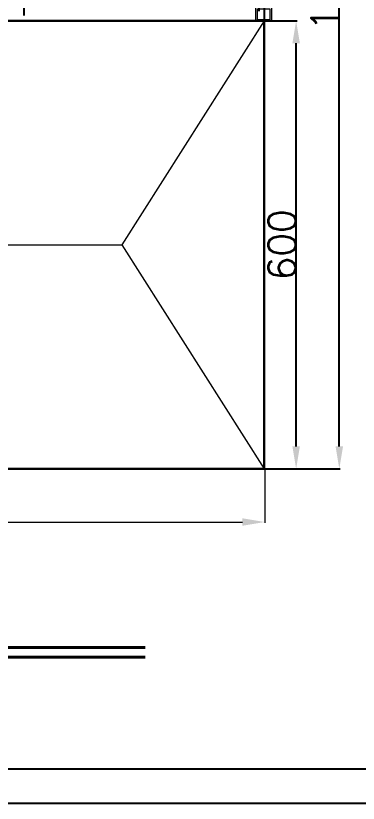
# Model space of a CAD drawing. Header units: centimetres. Extents: x -56693 to 5284, y -24690 to 2923.
# Drawn here: x 4039 to 4497, y 823 to 1877 of the extents above; entities that cross this region are included whole.
import ezdxf

# ---------------------------------------------------------------- set-up
doc = ezdxf.new("R2010")
doc.units = ezdxf.units.CM
doc.layers.add('A绿-1', color=94, linetype='Continuous')
doc.layers.add('标注', color=7, linetype='Continuous')
for name, color, linetype, lineweight in [('外轮廓', 7, 'Continuous', 100), ('建筑物', 7, 'Continuous', 30), ('木板平台', 7, 'Continuous', 30), ('边框', 7, 'Continuous', 100)]:
    doc.layers.add(name, color=color, linetype=linetype, lineweight=lineweight)
doc.styles.get("Standard").update_dxf_attribs({"font": 'txt', "bigfont": 'gbcbig.shx'})
doc.dimstyles.new('ISO-25', dxfattribs={"dimtxt": 37, "dimasz": 30, "dimexe": 1.25, "dimexo": 0.625, "dimtad": 1, "dimtxsty": 'Standard', "dimcen": 2.5, "dimadec": 0, "dimazin": 0, "dimtfac": 1, "dimtmove": 0, "dimatfit": 3, "dimfxl": 1, "dimarcsym": 1})

# ---------------------------------------------------------------- blocks, each defined once
blk = doc.blocks.new('*D13')
at = {"layer": 'Defpoints', "color": 0, "linetype": 'Continuous', "lineweight": 20, "transparency": 16777216}
for p in [(4371.6, 1870.4), (4414.3, 1870.4), (4371.6, 1270.4)]:
    blk.add_point(p, dxfattribs=at)
at = {"layer": '标注', "color": 0, "linetype": 'Continuous', "lineweight": -2, "transparency": 16777216}
for p, q in [((4372.3, 1870.4), (4415.5, 1870.4)), ((4414.3, 1300.4), (4414.3, 1840.4)), ((4372.3, 1270.4), (4415.5, 1270.4))]:
    blk.add_line(p, q, dxfattribs=at)
at = {"layer": '标注', "color": 0, "linetype": 'Continuous', "lineweight": 20, "transparency": 16777216}
for points in [[(4409.3, 1840.4), (4419.3, 1840.4), (4414.3, 1870.4)], [(4409.3, 1300.4), (4419.3, 1300.4), (4414.3, 1270.4)]]:
    blk.add_solid(points, dxfattribs=at)
at = {"layer": '标注', "color": 0, "linetype": 'Continuous', "lineweight": 20, "transparency": 16777216, "insert": (4395.2, 1570.4), "char_height": 37, "attachment_point": 5, "rotation": 90}
blk.add_mtext('600', dxfattribs=at)
blk = doc.blocks.new('*D14')
at = {"layer": 'Defpoints', "color": 0, "linetype": 'Continuous', "lineweight": 20, "transparency": 16777216}
for p in [(4371.6, 2570.4), (4472.1, 2570.4), (4371.6, 1270.4)]:
    blk.add_point(p, dxfattribs=at)
at = {"layer": '标注', "color": 0, "linetype": 'Continuous', "lineweight": -2, "transparency": 16777216}
for p, q in [((4372.3, 2570.4), (4473.3, 2570.4)), ((4472.1, 1300.4), (4472.1, 2540.4)), ((4372.3, 1270.4), (4473.3, 1270.4))]:
    blk.add_line(p, q, dxfattribs=at)
at = {"layer": '标注', "color": 0, "linetype": 'Continuous', "lineweight": 20, "transparency": 16777216}
for points in [[(4467.1, 2540.4), (4477.1, 2540.4), (4472.1, 2570.4)], [(4467.1, 1300.4), (4477.1, 1300.4), (4472.1, 1270.4)]]:
    blk.add_solid(points, dxfattribs=at)
at = {"layer": '标注', "color": 0, "linetype": 'Continuous', "lineweight": 20, "transparency": 16777216, "insert": (4453, 1920.4), "char_height": 37, "attachment_point": 5, "rotation": 90}
blk.add_mtext('1300', dxfattribs=at)
blk = doc.blocks.new('1')
at = {"layer": '建筑物', "color": 4, "linetype": 'Continuous', "lineweight": 20}
for points in [[(-4.31, 3.84), (4.43, 3.84), (4.43, -4.17), (-4.31, -4.17)], [(-3.35, 2.89), (3.48, 2.89), (3.48, -3.21), (-3.35, -3.21)]]:
    blk.add_lwpolyline(points, close=True, dxfattribs=at)

msp = doc.modelspace()

# ---------------------------------------------------------------- hatches: boundary and pattern name
at = {"layer": 'A绿-1', "linetype": 'Continuous', "lineweight": 25}
h = msp.add_hatch(dxfattribs=at)
h.set_pattern_fill('ACAD_ISO04W100', color=4, scale=3, angle=90, style=0)
edge = h.paths.add_edge_path()
edge.add_line((3371.634, 1950.238), (3371.634, 1997.177))
edge.add_line((3371.634, 1870.436), (3371.634, 1950.436))
edge.add_line((3371.634, 1997.583), (4042.278, 1997.583))
edge.add_line((4042.278, 1870.436), (3371.634, 1870.436))
edge.add_line((4371.634, 1870.436), (4042.278, 1870.436))
edge.add_line((4371.634, 2168.444), (4371.634, 1870.436))
edge.add_line((4218.822, 2165.568), (4371.634, 2165.568))
edge.add_line((4042.278, 1997.583), (4217.234, 2164.056))

# ---------------------------------------------------------------- linework, layer by layer
at = {"layer": 'A绿-1', "color": 0, "linetype": 'Continuous', "lineweight": 40}
for p, q in [((3604.956, 1031.017), (4211.999, 1031.017)), ((3604.956, 1018.207), (4211.999, 1018.207))]:
    msp.add_line(p, q, dxfattribs=at)
at = {"layer": '外轮廓', "linetype": 'ByBlock', "lineweight": 25}
for p, q in [((1721.662, 868.869), (5242.805, 868.869)), ((1684.393, 822.651), (5284.393, 822.651))]:
    msp.add_line(p, q, dxfattribs=at)
at = {"layer": '建筑物', "color": 1, "linetype": 'Continuous', "lineweight": 30}
for p, q in [((3371.634, 1870.436), (4371.634, 1870.436)), ((4371.634, 1870.436), (4371.634, 1270.436)), ((4371.634, 1270.436), (3371.634, 1270.436))]:
    msp.add_line(p, q, dxfattribs=at)
at = {"layer": '建筑物', "color": 0, "linetype": 'Continuous', "lineweight": 20}
for p, q in [((4371.634, 1870.436), (4181.016, 1570.436)), ((3596.527, 1570.436), (4181.016, 1570.436)), ((4181.016, 1570.436), (4371.634, 1270.436))]:
    msp.add_line(p, q, dxfattribs=at)
at = {"layer": '木板平台', "color": 4, "linetype": 'Continuous', "lineweight": 25}
for p, q in [((4371.634, 2168.444), (4371.634, 1870.436)), ((4042.278, 1870.436), (3371.634, 1870.436)), ((4371.634, 1870.436), (4042.278, 1870.436))]:
    msp.add_line(p, q, dxfattribs=at)
at = {"layer": '标注', "color": 0, "linetype": 'Continuous', "lineweight": 20}
for p, q in [((4372.259, 1269.811), (4372.259, 1197.976)), ((3401.634, 1199.226), (4342.259, 1199.226))]:
    msp.add_line(p, q, dxfattribs=at)
msp.add_solid([(4342.259, 1204.226), (4342.259, 1194.226), (4372.259, 1199.226)], dxfattribs=at)
at = {"layer": '边框', "color": 4, "linetype": 'ByBlock', "lineweight": 20}
for p, q in [((4371.634, 1270.436), (4371.634, 2570.436)), ((1871.634, 1270.436), (4371.634, 1270.436))]:
    msp.add_line(p, q, dxfattribs=at)
at = {"layer": '边框', "linetype": 'Continuous', "lineweight": 25}
for p, q in [((4371.634, 2168.444), (4371.634, 1270.436)), ((4371.634, 1270.436), (3371.634, 1270.436))]:
    msp.add_line(p, q, dxfattribs=at)

# ---------------------------------------------------------------- block references
at = {"layer": '建筑物', "color": 4, "linetype": 'Continuous', "lineweight": 20, "xscale": 2.399999999999863, "yscale": 2.399999999999863, "zscale": 2.399999999999863}
msp.add_blockref('1', (4370.582, 1879.414), dxfattribs=at)

# ---------------------------------------------------------------- dimensions: what is measured, and where the dimension line sits
at = {"layer": '标注', "color": 0, "linetype": 'Continuous', "lineweight": 20}
for base, p2, picture, middle in [((4472.086, 2570.436), (4371.634, 2570.436), '*D14', (4452.961, 1920.436)), ((4414.279, 1870.436), (4371.634, 1870.436), '*D13', (4395.154, 1570.436))]:
    dim = msp.add_linear_dim(base=base, p1=(4371.634, 1270.436), p2=p2, angle=90, dimstyle='ISO-25', dxfattribs=at)
    dim.commit()
    dim.dimension.update_dxf_attribs({"geometry": picture, "text_midpoint": middle})

doc.saveas('drawing.dxf')
